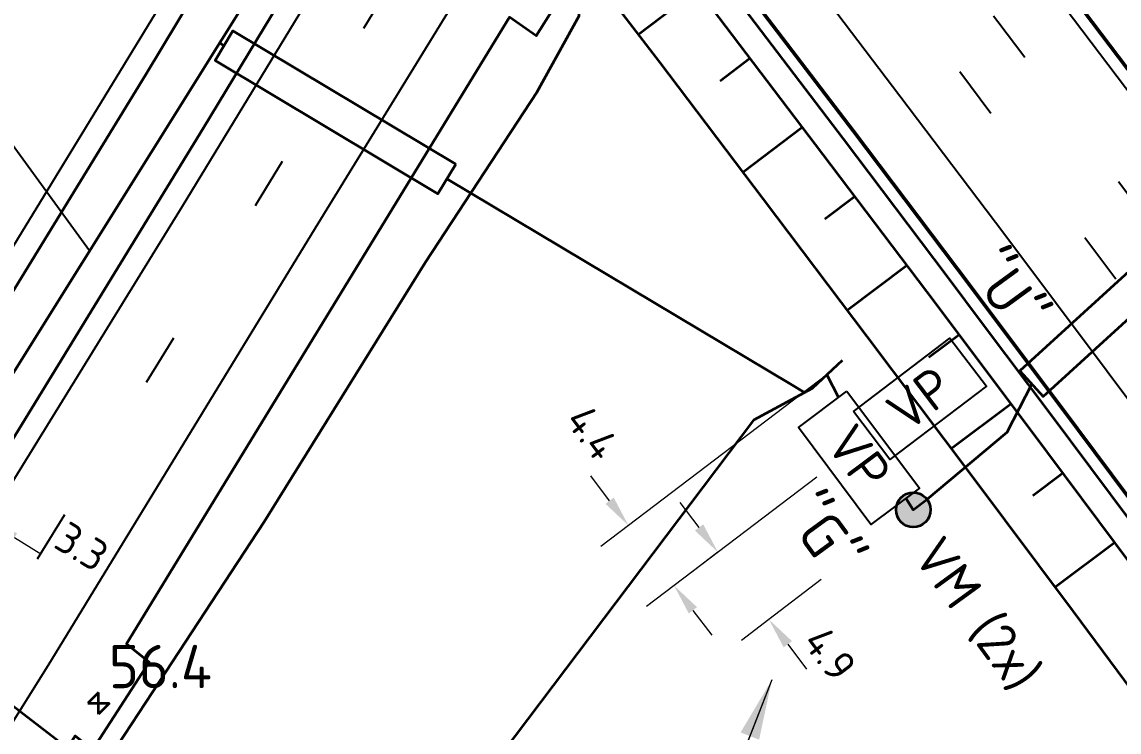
# Model space of a CAD drawing. Header units: metres. Extents: x 134219 to 139080, y 438661 to 444352.
# Drawn here: x 135406.8 to 135470.2, y 443037.3 to 443078.3 of the extents above; entities that cross this region are included whole.
import ezdxf
from ezdxf.enums import TextEntityAlignment as Align

# ---------------------------------------------------------------- set-up
doc = ezdxf.new("R2010")
doc.units = ezdxf.units.M
doc.linetypes.add('13strp', pattern=[4, 1, -3])
doc.linetypes.add('39strp', pattern=[12, 3, -9])
doc.layers.get('DEFPOINTS').update_dxf_attribs({"color": 193})
for name, color, linetype, lineweight in [('N-WE-AM-AANPIJLING-G', 7, 'Continuous', 18), ('N-WE-KL-ET-T18', 1, 'Continuous', 18), ('N-WE-KL-ET-T25', 7, 'Continuous', 25), ('N-WE-KL-ET_LS_HULPSTUK_MOF-G', 10, 'Continuous', 35), ('N-WE-KL-ET_LS_OV_ARMATUUR-T18', 1, 'Continuous', 25), ('N-WE-KL-ET_LS_OV_KABEL-G', 10, 'KL-LS-OV-N', 35), ('N-WE-KL-ET_LS_OV_KABEL-M', 7, 'Continuous', 18), ('N-WE-KL-ET_LS_OV_KABEL-T25', 7, 'Continuous', 25), ('N-WE-KL-ET_LS_OV_KAST-S', 10, 'Continuous', 25), ('N-WE-KL-ET_LS_OV_MANTELBUIS-G', 10, 'Continuous', 35), ('Utd-geleiderail-nw', 8, 'glm a2ee v014$0$f2m40080', 35), ('Utd-ondergr-bs', 8, 'Continuous', 35), ('Utd-ondergr-nw', 8, '13strp', 35)]:
    doc.layers.add(name, color=color, linetype=linetype, lineweight=lineweight)
for name, color, linetype in [('N-WE-KL-ET_LS_OV_ARMATUUR-T25', 2, 'Continuous'), ('Utd-weg-bs', 8, 'Continuous'), ('Utd-weg-nw', 8, 'Continuous')]:
    doc.layers.add(name, color=color, linetype=linetype)
doc.styles.add('dtm a2ee v011$0$rtw_iso', font='NLCS-ISO.ttf')
doc.styles.add('ISO18', font='NLCS-ISO.ttf')
doc.styles.add('ISO25', font='NLCS-ISO.ttf')
doc.styles.add('NLCS-ISO', font='NLCS-ISO.ttf')
doc.styles.add('NLCS_18', font='NLCS-ISO.ttf', dxfattribs={"height": 1.799999952316284})
doc.linetypes.add('glm a2ee v014$0$f2m40080', pattern='A,2,-1,[160,RTW.shx,S=0.5,R=0,X=0,Y=0],-1', length=4)
doc.linetypes.add('KL-LS-OV-N', pattern='A,4,-1,[103,NLCS.SHX,S=0.75,R=0,X=0,Y=0],-1,4,-1.5,["0V",Standard,S=1,R=0,X=0,Y=-0.5],-3', length=14.5)
doc.dimstyles.new('NLCS_t18_pijl_Dimension_l3_h1', dxfattribs={"dimtxt": 1.799999952316284, "dimasz": 1.8, "dimexe": 2, "dimexo": 2, "dimgap": 0.7, "dimtad": 1, "dimdec": 1, "dimzin": 0, "dimdsep": 46, "dimtxsty": 'NLCS_18', "dimcen": 2.5, "dimdle": 2, "dimclrd": 256, "dimclre": 256, "dimclrt": 256, "dimadec": 1, "dimazin": 0, "dimtfac": 1, "dimtdec": 1, "dimtofl": 0, "dimtmove": 1, "dimatfit": 0, "dimfxl": 0, "dimtolj": 1, "dimtzin": 0, "dimlwd": 18, "dimlwe": 18, "dimarcsym": 0})
doc.dimstyles.new('UTD', dxfattribs={"dimtxt": 1.8, "dimasz": 1.8, "dimexe": 0, "dimexo": 0, "dimgap": 0.5, "dimtad": 1, "dimdec": 1, "dimzin": 1, "dimdsep": 46, "dimtxsty": 'ISO18', "dimcen": 2.5, "dimclrd": 256, "dimclre": 256, "dimclrt": 1, "dimadec": 0, "dimazin": 0, "dimtfac": 1, "dimtdec": 1, "dimtmove": 0, "dimatfit": 3, "dimfxl": 0, "dimlwd": -1, "dimlwe": -1, "dimarcsym": 0})

# ---------------------------------------------------------------- blocks, each defined once
blk = doc.blocks.new('SKL-ET_HULP_MOF_VERBINDINGSMOF-SO')
at = {"ltscale": 10}
h = blk.add_hatch(color=256, dxfattribs=at)
edge = h.paths.add_edge_path()
edge.add_arc((0, 0), 1, 0, 360)
blk.add_circle((0, 0), 1)
at = {"layer": 'N-WE-KL-ET_LS_OV_ARMATUUR-T18', "style": 'ISO18', "flags": 1}
for tag, p in [('OMSCHRIJVING_LEGENDA', (0, -8.430527452961542)), ('LOCATIE', (0, -12.21503754873993)), ('MASTNUMMER', (0, -15.99954764451832)), ('VAN', (0, -19.7840577402967)), ('NAAR', (0, -23.56856783607509)), ('VOEDINGSPUNT', (0, -27.35307793185348)), ('GROEPSNUMMER', (0, -31.13758802763186)), ('OVERIGE_OPMERKING(EN)_1', (0, -34.92209812335204)), ('OVERIGE_OPMERKING(EN)_2', (0, -38.70660821913043))]:
    blk.add_attdef(tag, p, '', height=1.8, dxfattribs=at)
at = {"layer": 'N-WE-KL-ET_LS_OV_ARMATUUR-T25', "style": 'ISO25'}
blk.add_attdef('SOORT_MOF', (0, 2.714740897936281), '', height=2.25, dxfattribs=at)
blk = doc.blocks.new('r')
at = {"color": 0, "linetype": 'ByBlock'}
blk.add_lwpolyline([(-3.499999999999986, 1.750000000000028), (3.500000000000014, 1.750000000000028), (3.500000000000014, -1.749999999999972), (-3.499999999999986, -1.749999999999972), (-3.499999999999986, 1.750000000000028)], dxfattribs=at)
blk = doc.blocks.new('SKL-ET_OV_KAST_VOEDINGSPUNT-SO')
blk.add_blockref('r', (-2.131628207280301e-14, -2.886579864025407e-14))
at = {"layer": 'N-WE-KL-ET-T18', "linetype": 'ByBlock', "style": 'NLCS-ISO', "flags": 1}
for tag, p in [('OMSCHRIJVING_LEGENDA', (-7.105427357601002e-15, -8.430527452786919)), ('LOCATIE', (-7.105427357601002e-15, -12.21503754856531)), ('BPS-CODERING', (-7.105427357601002e-15, -15.99954764434369)), ('VOEDINGSPUNT', (-7.105427357601002e-15, -19.78405774012208)), ('GROEPSNUMMER', (-7.105427357601002e-15, -23.56856783590047)), ('POSITIE_X', (-7.105427357601002e-15, -27.35307793167885)), ('POSITIE_Y', (-7.105427357601002e-15, -31.13758802745724)), ('OVERIGE_OPMERKING(EN)_1', (-7.105427357601002e-15, -34.92209812323563)), ('OVERIGE_OPMERKING(EN)_2', (-7.105427357601002e-15, -38.70660821901402))]:
    blk.add_attdef(tag, p, '', height=1.8, dxfattribs=at)
at = {"layer": 'N-WE-KL-ET-T25', "linetype": 'ByBlock', "style": 'NLCS-ISO'}
for tag, p in [('KASTNAAM', (-7.105427357601002e-15, 5.268917656096164)), ('SOORT_KAST', (-7.105427357601002e-15, -4.440892098500626e-16))]:
    blk.add_attdef(tag, text='', height=2.5, dxfattribs=at).set_placement(p, align=Align.MIDDLE_CENTER)
blk = doc.blocks.new('*D160')
at = {"layer": 'DEFPOINTS', "color": 0, "transparency": 16777216}
for p in [(135441.8377853155, 443049.1984556682), (135441.8377853152, 443049.1984556679), (135444.4721867741, 443045.7302420093)]:
    blk.add_point(p, dxfattribs=at)
at = {"layer": 'N-WE-KL-ET_LS_OV_KABEL-M', "linetype": 'Continuous', "lineweight": 18, "transparency": 16777216}
for p, q in [((135440.7490129556, 443050.6318344556), (135439.660240596, 443052.0652132433)), ((135445.5609591335, 443044.2968632214), (135446.6497314931, 443042.8634844338))]:
    blk.add_line(p, q, dxfattribs=at)
at = {"layer": 'N-WE-KL-ET_LS_OV_KABEL-M', "lineweight": 18, "transparency": 16777216}
for p, q in [((135441.8377853152, 443049.1984556679), (135440.2451422178, 443047.9887086017)), ((135444.4721867739, 443045.7302420092), (135442.8795436764, 443044.5204949429))]:
    blk.add_line(p, q, dxfattribs=at)
at = {"layer": 'N-WE-KL-ET_LS_OV_KABEL-M', "transparency": 16777216}
for points in [[(135440.9879094202, 443050.8132965156), (135440.510116491, 443050.4503723957), (135441.8377853152, 443049.1984556679)], [(135445.799855598, 443044.4783252814), (135445.3220626688, 443044.1154011615), (135444.4721867739, 443045.7302420092)]]:
    blk.add_solid(points, dxfattribs=at)
at = {"layer": 'N-WE-KL-ET_LS_OV_KABEL-M', "transparency": 16777216, "insert": (135439.7609004007, 443054.5778746865), "char_height": 1.799999952316284, "attachment_point": 5, "rotation": 307.2197419634583, "style": 'NLCS_18'}
blk.add_mtext('\\A1;4.4', dxfattribs=at)
blk = doc.blocks.new('*D161')
at = {"layer": 'DEFPOINTS', "color": 0, "transparency": 16777216}
for p in [(135447.006297093, 443047.655113017), (135449.9555521074, 443043.7723917671), (135449.955552107, 443043.7723917668)]:
    blk.add_point(p, dxfattribs=at)
at = {"layer": 'N-WE-KL-ET_LS_OV_KABEL-M', "linetype": 'Continuous', "lineweight": 18, "transparency": 16777216}
for p, q in [((135445.9175247331, 443049.0884918043), (135444.8287523735, 443050.521870592)), ((135451.0443244666, 443042.3390129791), (135452.1330968262, 443040.9056341914))]:
    blk.add_line(p, q, dxfattribs=at)
at = {"layer": 'N-WE-KL-ET_LS_OV_KABEL-M', "lineweight": 18, "transparency": 16777216}
for p, q in [((135447.0062970927, 443047.6551130167), (135445.4136539952, 443046.4453659505)), ((135449.955552107, 443043.7723917668), (135448.3629090096, 443042.5626447005))]:
    blk.add_line(p, q, dxfattribs=at)
at = {"layer": 'N-WE-KL-ET_LS_OV_KABEL-M', "transparency": 16777216}
for points in [[(135446.1564211976, 443049.2699538643), (135445.6786282684, 443048.9070297444), (135447.0062970927, 443047.6551130167)], [(135451.2832209312, 443042.520475039), (135450.805428002, 443042.1575509191), (135449.955552107, 443043.7723917668)]]:
    blk.add_solid(points, dxfattribs=at)
at = {"layer": 'N-WE-KL-ET_LS_OV_KABEL-M', "transparency": 16777216, "insert": (135453.4764294626, 443041.7823054653), "char_height": 1.799999952316284, "attachment_point": 5, "rotation": 307.2197419632867, "style": 'NLCS_18'}
blk.add_mtext('\\A1;4.9', dxfattribs=at)
blk = doc.blocks.new('SAL-AM_KILOMETRERING-SO (1)')
blk.add_lwpolyline([(10, 0), (19, 0), (37, 0)])
at = {"style": 'ISO25'}
blk.add_text('KM', height=2.25, dxfattribs=at).set_placement((21, 1))
blk.add_attdef('KM', (26, 1), '', height=2.25, dxfattribs=at)
blk = doc.blocks.new('BMB1')
blk.add_lwpolyline([(17, 1), (0, 1), (0, -1), (17, -1)], close=True)
at = {"flags": 13}
blk.add_attdef('LENGTE', text='', height=2.5, dxfattribs=at).set_placement((0, 0), align=Align.MIDDLE_LEFT)
blk = doc.blocks.new('dtm a2ee v011$0$hecto-flat-104')
at = {"layer": 'Utd-ondergr-bs'}
for p, q in [((0, 0.625), (-0.625, 0)), ((-0.625, 0), (0.625, 0)), ((0, -0.625), (0, 0.625)), ((0.625, 0), (0, -0.625))]:
    blk.add_line(p, q, dxfattribs=at)
blk = doc.blocks.new('*D550')
at = {"layer": 'DEFPOINTS', "color": 0, "transparency": 16777216}
for p in [(135401.9894458561, 443051.1720711559), (135404.813874521, 443049.439500138), (135404.8138745208, 443049.4395001379)]:
    blk.add_point(p, dxfattribs=at)
at = {"layer": 'N-WE-KL-ET_LS_OV_KABEL-M', "linetype": 'Continuous', "lineweight": 18, "transparency": 16777216}
for p, q in [((135400.4551193949, 443052.1132631184), (135398.9207929337, 443053.0544550811)), ((135406.348200982, 443048.4983081751), (135407.8825274431, 443047.5571162124))]:
    blk.add_line(p, q, dxfattribs=at)
at = {"layer": 'N-WE-KL-ET_LS_OV_KABEL-M', "lineweight": 18, "transparency": 16777216}
for p, q in [((135401.989445856, 443051.1720711557), (135400.9436770086, 443049.4672639767)), ((135404.8138745208, 443049.4395001379), (135403.7681056734, 443047.7346929588))]:
    blk.add_line(p, q, dxfattribs=at)
at = {"layer": 'N-WE-KL-ET_LS_OV_KABEL-M', "transparency": 16777216}
for points in [[(135400.611984722, 443052.3689841953), (135400.2982540678, 443051.8575420416), (135401.989445856, 443051.1720711557)], [(135406.5050663091, 443048.754029252), (135406.1913356549, 443048.2425870983), (135404.8138745208, 443049.4395001379)]]:
    blk.add_solid(points, dxfattribs=at)
at = {"layer": 'N-WE-KL-ET_LS_OV_KABEL-M', "transparency": 16777216, "insert": (135410.2511497675, 443047.9811926259), "char_height": 1.799999952316284, "attachment_point": 5, "rotation": 328.47406741973566, "style": 'NLCS_18'}
blk.add_mtext('\\A1;3.3', dxfattribs=at)

msp = doc.modelspace()

# ---------------------------------------------------------------- linework, layer by layer
at = {"layer": 'N-WE-KL-ET_LS_OV_KABEL-G', "extrusion": (0.8478762710875621, -0.5301941426747854, 0), "elevation": -120099.0024281353, "flags": 128}
msp.add_lwpolyline([(447503.0132037133, 0), (447434.7513115641, -0.06589519898526185)], dxfattribs=at)
at = {"layer": 'N-WE-KL-ET_LS_OV_KABEL-G', "extrusion": (0.5127874582617157, 0.8585155925488419, 0), "elevation": 449829.339474644, "flags": 128}
msp.add_lwpolyline([(110945.741704651, 2.31947464147556), (110945.4278333797, 2.271937450399272)], dxfattribs=at)
at = {"layer": 'N-WE-KL-ET_LS_OV_KABEL-G', "extrusion": (0.5127874581657382, 0.8585155926061688, 0), "elevation": 449829.3394870472, "flags": 128}
msp.add_lwpolyline([(110930.4269830915, 4.884981308350689e-15), (110907.2150540171, -3.515549234790254)], dxfattribs=at)
at = {"layer": 'N-WE-KL-ET_LS_OV_KABEL-G', "flags": 128}
for points, elevation in [([(135454.195526781, 443058.737597669), (135452.454440538, 443057.118065413), (135449.061221147, 443055.283430305), (135434.571832962, 443036.095135264), (135434.579459565, 443036.067651175), (135426.570736965, 443026.759209845), (135426.57607676, 443026.75730065)], 0.8257604032714949), ([(135453.3022541615, 443057.9066889035), (135453.968416548, 443056.5963215113)], 0.9009587381843644), ([(135451.2701475366, 443057.3308611541), (135452.0198279476, 443056.8830804548)], -3.515549234790254), ([(135457.8717753677, 443050.7748945397), (135458.2993642582, 443050.1102224382), (135459.072107904, 443050.712948319), (135463.717995986, 443054.593523222), (135465.139689977, 443057.369665547)], 0.9009587381843644)]:
    msp.add_lwpolyline(points, dxfattribs=dict(at, elevation=elevation))
at = {"layer": 'N-WE-KL-ET_LS_OV_KABEL-M'}
for points, elevation in [([(135453.3022541615, 443057.9066889035), (135441.8377853152, 443049.198455668)], 0.9009587381843644), ([(135452.9826203072, 443046.0717059575), (135449.9555521071, 443043.7723917668)], 0.828621575263298)]:
    msp.add_lwpolyline(points, dxfattribs=dict(at, elevation=elevation))
msp.add_lwpolyline([(135452.7253906662, 443051.9992480484), (135444.4721867739, 443045.7302420092)], dxfattribs=at)
at = {"layer": 'N-WE-KL-ET_LS_OV_KABEL-T25'}
msp.add_line((135388.8598833137, 443095.0615011702), (135410.6905916292, 443065.0867760506), dxfattribs=at)
at = {"layer": 'N-WE-KL-ET_LS_OV_MANTELBUIS-G', "linetype": 'Continuous'}
msp.add_lwpolyline([(135480.8143780671, 443070.338418393), (135479.4674226269, 443071.816833437), (135464.4566806889, 443058.1408358899), (135465.8036361291, 443056.662420846)], close=True, dxfattribs=at)
at = {"layer": 'Utd-geleiderail-nw', "linetype": 'Continuous', "flags": 128}
msp.add_lwpolyline([(135442.3233835736, 443087.1031485224), (135446.7098611892, 443081.4445064493), (135448.2210564083, 443079.4647634964), (135454.2373034661, 443071.5406552101), (135460.2337469249, 443063.6016568338), (135462.3438381326, 443060.7932501242), (135466.2065326737, 443055.6522319413), (135475.5410084089, 443043.1644817761), (135483.4067383653, 443031.2762482003), (135488.799704655, 443023.0809526283)], dxfattribs=at)
at = {"layer": 'Utd-ondergr-bs', "flags": 128}
for points in [[(135427.811, 443098.309), (135413.95, 443075.271), (135396.722, 443047.186), (135384.375, 443027.429), (135377.538, 443015.993), (135366.417, 442998.025), (135353.583, 442977.734), (135341.214, 442958.264), (135329.011, 442939.137), (135317.178, 442920.625), (135302.946, 442898.58), (135287.29, 442874.205), (135274.988, 442855.496), (135259.144, 442831.186), (135245.532, 442810.761), (135227.742, 442783.486), (135212.013, 442760.198), (135196.974, 442737.769), (135179.54, 442712.007)], [(135430.776, 443094.515), (135417.274, 443072.18), (135405.842, 443053.498), (135400.264, 443044.578), (135387.868, 443024.765), (135374.777, 443003.437), (135359.845, 442979.518), (135343.641, 442954.001), (135329.753, 442931.996), (135315.106, 442909.364), (135301.894, 442888.998), (135286.256, 442864.593), (135269.668, 442839.379), (135253.957, 442815.42), (135239.687, 442793.897), (135225.087, 442772.014), (135212.333, 442752.942), (135199.122, 442733.218), (135187.587, 442716.293)], [(135438.551, 443080.765), (135436.496, 443077.503), (135434.958, 443078.58), (135412.826, 443042.369), (135414.136, 443041.308), (135410.866, 443036.236), (135409.857, 443037.041), (135397.534, 443017.312), (135398.648, 443016.42), (135396.944, 443013.966), (135395.946, 443014.777), (135386.161, 442999.058), (135385.724, 442999.29), (135376.173, 442983.52), (135364.304, 442964.564), (135354.196, 442948.492), (135343.887, 442932.463), (135332.883, 442915.287)], [(135411.481, 443035.603), (135412.3, 443036.484), (135414.338, 443039.571), (135420.777, 443049.407), (135430.114, 443064.42), (135436.564, 443074.262), (135438.986, 443078.654), (135439.017, 443079.911), (135438.551, 443080.765)]]:
    msp.add_lwpolyline(points, dxfattribs=at)
msp.add_lwpolyline([(135374.041, 443036.497), (135385.359, 443054.875), (135410.6, 443035.451), (135399.232, 443017.066)], close=True, dxfattribs=at)
at = {"layer": 'Utd-ondergr-nw', "linetype": 'Continuous', "flags": 128}
for points in [[(135450.7616012054, 443101.6991939383), (135454.512675085, 443096.809516428), (135460.571695116, 443088.8703168412), (135466.6108482344, 443080.9159945301), (135472.6300966953, 443072.946599209), (135478.6294028785, 443064.962180687), (135484.6087292884, 443056.9627888664), (135490.5680385543, 443048.9484737433), (135496.5072934303, 443040.9192854075), (135502.4264567962, 443032.875274041), (135508.3254916574, 443024.816489919), (135514.2043611447, 443016.742983409), (135520.0630285153, 443008.6548049703), (135522.4008306644, 443005.4154367751), (135522.9847749568, 443004.6052295745), (135525.9014571525, 443000.5520051539), (135531.7196105662, 442992.4346346023), (135537.517452393, 442984.3027440492), (135543.2949463963, 442976.1563843188), (135549.0520564668, 442967.9956063257), (135554.7887466227, 442959.8204610749)], [(135450.8004186659, 443101.7635987956), (135454.5682680126, 443096.852053781), (135460.6273942132, 443088.9127150791), (135466.666653153, 443080.9582533878), (135472.6860070865, 443072.9887184226), (135478.685418393, 443065.0041599931), (135484.664849576, 443057.0046280026), (135490.6242632641, 443048.9901724483), (135496.5636222112, 443040.9608434205), (135502.482889296, 443032.9166911023), (135508.3820275233, 443024.8577657699), (135514.2610000235, 443016.7841177913), (135520.1197700529, 443008.695797627), (135522.4576131664, 443005.4563726698), (135523.0415676909, 443004.6461512723), (135525.9583009944, 443000.5928558288), (135531.776556357, 442992.4753430401), (135537.5744997768, 442984.3433099955), (135543.3520950166, 442976.1968075199), (135549.1093059665, 442968.0358865292), (135554.8460966438, 442959.8605980289)], [(135442.5433902947, 443088.0637655603), (135442.7428581206, 443087.8037511287), (135448.7794005425, 443079.8940041967), (135454.7961497535, 443071.9691906422), (135460.793068149, 443064.0293599954), (135466.7701182481, 443056.0745618803), (135472.7272626944, 443048.1048460141), (135478.6644642556, 443040.1202622077), (135484.5816858245, 443032.1208603647), (135490.4788904183, 443024.1066904812), (135496.3560411794, 443016.0778026459), (135502.2131013758, 443008.0342470393), (135508.0500344009, 442999.9760739335), (135510.379163827, 442996.7487230699), (135510.9609418164, 442995.9415215569), (135513.8668037736, 442991.9033336922), (135519.6633731396, 442983.8160767699), (135525.43970627, 442975.7143537119), (135531.1957670627, 442967.598215154), (135536.9315195426, 442959.4677118221), (135542.6469278609, 442951.3228945315), (135548.3419562968, 442943.1638141878), (135554.016569256, 442934.9905217848)], [(135442.5822077551, 443088.1281704177), (135442.7984510482, 443087.8462884817), (135448.8350996397, 443079.9364024345), (135454.8519546721, 443072.0114495), (135460.8489785402, 443064.0714792089), (135466.8261337626, 443056.1165411863), (135472.783382982, 443048.1466851504), (135478.7206889656, 443040.1619609126), (135484.6380146054, 443032.1624183777), (135490.5353229181, 443024.1481075425), (135496.4125770454, 443016.1190784968), (135502.2697402546, 443008.0753814216), (135508.1067759385, 443000.0170665903), (135510.4359463289, 442996.7896589646), (135511.0177345506, 442995.9824432547), (135513.9236476155, 442991.9441843671), (135519.7203189304, 442983.8567852077), (135525.4967536538, 442975.7549196582), (135531.252915683, 442967.6386383552), (135536.9887690422, 442959.5079920255), (135542.7042778821, 442951.3630314855), (135548.399406481, 442943.2038076415), (135554.0741192442, 442935.0303714882)], [(135441.3749020843, 443086.0028932727), (135447.0447715162, 443078.5736019319), (135453.0582251457, 443070.6531290717), (135459.0518588216, 443062.7176473445), (135465.0256350839, 443054.7672063473), (135470.9795165962, 443046.80185577), (135476.913466147, 443038.8216453961), (135482.8274466491, 443030.826625102), (135488.72142114, 443022.8168448564), (135494.5953527825, 443014.7923547205), (135500.4492048646, 443006.7532048473), (135506.2829407997, 442998.6994454814), (135508.6107944811, 442995.4738623494), (135509.1922538106, 442994.6671029686), (135512.0965241268, 442990.6311269589), (135517.8899185114, 442982.5482997068), (135523.6630877445, 442974.4510142426), (135529.4159957437, 442966.3393211743), (135535.1486065537, 442958.2132712001), (135540.8608843453, 442950.0729151075), (135546.5527934173, 442941.9183037741), (135552.2242981948, 442933.7494881658), (135557.8753632312, 442925.566519338), (135563.5059532073, 442917.3694484342)], [(135438.9535858149, 443082.0878575871), (135443.6232555468, 443075.9691387489), (135449.6302087174, 443068.0572278087), (135455.6173633595, 443060.1303242259), (135461.5846820534, 443052.1884775437), (135467.5321275035, 443044.2317373985), (135473.4596625381, 443036.26015352), (135479.3672501103, 443028.2737757306), (135485.2548532976, 443020.272653945), (135491.1224353025, 443012.2568381702), (135496.9699594526, 443004.2263785052), (135502.797389201, 442996.1813251401), (135505.1227265053, 442992.9592288182), (135505.7035572855, 442992.153341533), (135508.6046881262, 442988.1217283567), (135514.3918199328, 442980.0476385274), (135520.158748451, 442971.959106115), (135525.9054376375, 442963.8561816731), (135531.6318515757, 442955.7389158448), (135537.3379544752, 442947.6073593628), (135543.0237106734, 442939.4615630498), (135548.6890846339, 442931.3015778165), (135554.3340409483, 442923.1274546631)], [(135442.3955071114, 443077.5778708246), (135445.8156944657, 443080.1840749062)], [(135447.134734966, 443074.899594298), (135448.8464667543, 443076.2005432679)], [(135448.4464713274, 443069.6163584595), (135451.8732067674, 443072.2139469448)], [(135453.1788784495, 443066.926113913), (135454.8938788216, 443068.2227509421)], [(135454.4773810858, 443061.6396437791), (135457.9106429096, 443064.2286002166)], [(135459.2029372547, 443058.93744858), (135460.921195349, 443060.2297654566)], [(135460.4881981944, 443053.647777297), (135463.9279646584, 443056.2280852902)], [(135465.2068732334, 443050.9336488891), (135466.9283781679, 443052.2216374287)], [(135466.4788845883, 443045.6408096223), (135469.9251339081, 443048.2124528294)]]:
    msp.add_lwpolyline(points, dxfattribs=at)
at = {"layer": 'Utd-weg-bs', "linetype": '39strp', "flags": 128}
for points in [[(135424.854, 443102.731), (135410.369, 443079.023), (135395.246, 443054.324), (135378.13, 443026.577), (135361.304, 442999.561), (135345.576, 442974.367), (135328.325, 442947.262), (135312.897, 442923.077), (135295.111, 442895.519), (135282.183, 442875.594), (135265.757, 442850.313), (135248.705, 442824.32), (135232.227, 442799.403), (135218.458, 442778.666), (135200.158, 442751.47), (135184.186, 442727.698), (135170.084, 442706.97)], [(135434.33, 443090.731), (135420.388, 443067.876), (135403.752, 443040.905), (135389.095, 443017.258), (135371.607, 442989.427), (135355.865, 442964.279), (135338.904, 442937.605), (135323.443, 442913.359), (135303.366, 442882.249), (135283.881, 442852.09), (135265.084, 442823.551), (135244.739, 442792.731), (135224.15, 442761.93), (135207.618, 442737.335), (135196.664, 442721.128)]]:
    msp.add_lwpolyline(points, dxfattribs=at)
at = {"layer": 'Utd-weg-bs', "flags": 128}
for points in [[(135427.215, 443099.661), (135410.449, 443072.176), (135394.728, 443046.441), (135379.975, 443022.588), (135361.773, 442993.298), (135341.902, 442961.793), (135323.59, 442933.079), (135303.139, 442901.243), (135282.767, 442869.781), (135264.502, 442841.789), (135245.477, 442812.855), (135227.03, 442784.987), (135207.289, 442755.424), (135188.252, 442727.287), (135176.975, 442710.641)], [(135431.948, 443093.807), (135416.054, 443067.629), (135400.724, 443042.821), (135386.186, 443019.477), (135367.608, 442989.787), (135348.786, 442959.844), (135329.884, 442930.125), (135311.627, 442901.756), (135296.605, 442878.493), (135278.082, 442849.884), (135260.361, 442822.882), (135242.668, 442796.155), (135224.94, 442769.557), (135206.101, 442741.456), (135189.763, 442717.452)], [(135436.753, 443087.602), (135423.723, 443066.378), (135408.29, 443041.1), (135393.583, 443017.628), (135377.346, 442991.615), (135361.357, 442966.103), (135345.488, 442941.03), (135329.091, 442915.494), (135313.116, 442890.602), (135295.087, 442862.696), (135277.736, 442836.035), (135260.422, 442809.75), (135242.993, 442783.588), (135227.625, 442760.542), (135211.459, 442736.545), (135203.543, 442724.792)]]:
    msp.add_lwpolyline(points, dxfattribs=at)
at = {"layer": 'Utd-weg-nw', "linetype": 'Continuous', "flags": 128}
for points in [[(135450.3734266011, 443101.0551453644), (135453.9567458087, 443096.3841428984), (135460.0147041442, 443088.4463344626), (135466.0527990484, 443080.4934059524), (135472.0709927829, 443072.5254070734), (135478.0692477341, 443064.542387626), (135484.0475264129, 443056.5443975035), (135490.0057914551, 443048.5314866938), (135495.9440056217, 443040.5037052772), (135501.8621317986, 443032.4611034275), (135507.7601329978, 443024.4037314109), (135513.6379723567, 443016.3316395859), (135519.4956131387, 443008.2448784031), (135521.8330056451, 443005.0060778282), (135522.4168476154, 443004.1960125967), (135525.3330187338, 443000.1434984047), (135531.1501526581, 442992.0275502243), (135536.9469785545, 442983.8970845866), (135542.7234601929, 442975.752152307), (135548.4795614704, 442967.5928042912), (135554.2152464112, 442959.419091535)], [(135444.4399005049, 443091.2104028782), (135445.4589697278, 443089.8820046593), (135451.5006992902, 443081.9654609608), (135457.5226186337, 443074.0338376933), (135463.5246901212, 443066.0871844293), (135469.5068762398, 443058.1255508357), (135475.4691396007, 443050.1489866723), (135481.4114429399, 443042.1575417928), (135487.3337491181, 443034.1512661438), (135493.2360211209, 443026.1302097642), (135499.118222059, 443018.0944227859), (135504.9803151687, 443010.0439554323), (135510.8222638119, 443001.9788580189), (135513.1533946356, 442998.7487339249), (135513.7356725411, 442997.9408387917), (135516.6440314765, 442993.8991809526), (135522.4455817765, 442985.8049747312), (135528.2268784522, 442977.6962899436), (135533.9878853704, 442969.573177269), (135539.7285665251, 442961.4356874768), (135545.4488860367, 442953.2838714261), (135551.1488081535, 442945.1177800662), (135556.828297251, 442936.9374644348)]]:
    msp.add_lwpolyline(points, dxfattribs=at)
at = {"layer": 'Utd-weg-nw', "linetype": '39strp', "flags": 128}
for points in [[(135448.377100064, 443097.742895556), (135451.097680959, 443094.196507603), (135457.1501791466, 443086.2658536583), (135463.182831806, 443078.3200932671), (135469.1956012331, 443070.3592760904), (135475.1884498481, 443062.3834518834), (135481.1613401957, 443054.3926704949), (135487.1142349453, 443046.3869818673), (135493.0470968915, 443038.3664360361), (135498.9598889538, 443030.3310831296), (135504.8525741772, 443022.2809733688), (135510.7251157327, 443014.2161570669), (135516.5774769166, 443006.136684629), (135518.9127626887, 443002.9008032439), (135519.4960784316, 443002.0914681389), (135522.4096211519, 442998.0426065517), (135528.2215119876, 442989.9339734229), (135534.0131130995, 442981.8108359217), (135539.78438829, 442973.6732448175), (135545.5353014888, 442965.5212509704), (135551.2658167525, 442957.3549053302), (135556.9758982656, 442949.1742589366), (135562.66551034, 442940.9793629186), (135568.3346174156, 442932.7702684942), (135573.9831840607, 442924.5470269704), (135579.6111749715, 442916.3096897422), (135585.2185549734, 442908.0583082931), (135590.80528902, 442899.7929341941), (135596.3713421943, 442891.5136191039), (135601.9166797086, 442883.2204147681), (135607.4412669044, 442874.9133730192), (135612.9450692533, 442866.5925457762), (135618.4280523562, 442858.2579850441), (135623.8901819448, 442849.9097429142), (135629.3314238806, 442841.5478715627), (135634.7517441559, 442833.1724232513), (135640.1511088938, 442824.7834503266), (135645.5294843482, 442816.3810052198), (135650.8868369043, 442807.9651404459), (135656.2231330787, 442799.5359086041), (135661.5383395195, 442791.0933623771), (135666.8324230067, 442782.6375545308), (135672.0718794466, 442774.2224458751), (135672.1054301411, 442774.1684105256), (135677.3803653741, 442765.6728200053), (135682.655300607, 442757.177229485), (135687.9302358399, 442748.6816389647), (135693.2051710728, 442740.1860484444), (135698.4801063057, 442731.6904579242), (135703.7550415387, 442723.1948674038), (135709.0299767716, 442714.6992768836), (135714.3049120045, 442706.2036863632), (135719.5798472374, 442697.7080958429), (135724.8547824703, 442689.2125053226), (135730.1297177032, 442680.7169148023), (135735.4046529362, 442672.2213242821), (135740.679588169, 442663.7257337617), (135745.954523402, 442655.2301432415), (135751.2294586349, 442646.7345527211), (135756.5043938678, 442638.2389622009), (135761.7793291007, 442629.7433716806), (135767.0542643336, 442621.2477811603), (135772.3291995665, 442612.75219064), (135777.6041347994, 442604.2566001197), (135782.8790700324, 442595.7610095994), (135788.1540052653, 442587.265419079), (135793.4289404982, 442578.7698285588), (135798.7038757311, 442570.2742380385), (135803.978810964, 442561.7786475182), (135809.2537461969, 442553.2830569979), (135814.5286814299, 442544.7874664776), (135819.8036166628, 442536.2918759573), (135825.0785518957, 442527.796285437), (135830.3534871286, 442519.3006949167), (135835.6284223615, 442510.8051043964), (135840.9033575944, 442502.3095138761), (135846.1782928273, 442493.8139233558), (135851.4532280602, 442485.3183328355), (135855.1298579176, 442479.3969062429)], [(135446.4362270419, 443094.5226526867), (135448.3180345774, 443092.0696399547), (135454.3652242878, 443084.1459417652), (135460.392585876, 443076.2071503786), (135466.4000816709, 443068.2533154124), (135472.3876741257, 443060.2844865782), (135478.3553258179, 443052.300713681), (135484.3029994497, 443044.3020466193), (135490.2306578483, 443036.2885353849), (135496.1382639657, 443028.2602300621), (135502.0257808795, 443020.2171808279), (135507.8931717926, 443012.1594379513), (135513.740400034, 443004.0870517931), (135516.0736375921, 443000.8540085092), (135516.656441725, 443000.0453832495), (135519.5674290584, 442996.0000728056), (135525.374222447, 442987.8985515326), (135531.1607439072, 442979.7825386085), (135536.9269572733, 442971.6520847584), (135542.6728265067, 442963.5072407975), (135548.3983156954, 442955.348057631), (135554.1033890554, 442947.174586254), (135559.7880109299, 442938.9868777505), (135565.45214579, 442930.7849832937), (135571.0957582349, 442922.5689541454), (135576.7188129921, 442914.3388416558), (135582.3212749175, 442906.094697263), (135587.9031089956, 442897.8365724929), (135593.4642803401, 442889.5645189588), (135599.0047541937, 442881.278588361), (135604.5244959283, 442872.9788324865), (135610.0234710457, 442864.6653032087), (135615.5016451773, 442856.3380524872), (135620.9589840845, 442847.9971323674), (135621.2865298279, 442847.4937738693)]]:
    msp.add_lwpolyline(points, dxfattribs=at)

# ---------------------------------------------------------------- block references
at = {"layer": 'N-WE-AM-AANPIJLING-G', "extrusion": (-0.007027076060653566, -0.02291253446344247, 0.9997127767346476)}
ref = msp.add_blockref('SAL-AM_KILOMETRERING-SO (1)', (-406.9916119604168, 463160.0804875389, -11101.65367712331), dxfattribs=dict(at, rotation=265.6512863114806))
ref.add_attrib('KM', '74.592', (-407.9659804724506, 463134.0795143651, -11101.65367712329), dxfattribs={"layer": 'N-WE-KL-ET_LS_OV_ARMATUUR-T25', "extrusion": (-0.007027076060653581, -0.02291253446344244, 0.9997127767346476), "height": 2.25, "rotation": 265.6512863118222, "style": 'ISO25'})
at = {"layer": 'N-WE-KL-ET_LS_HULPSTUK_MOF-G'}
ref = msp.add_blockref('SKL-ET_HULP_MOF_VERBINDINGSMOF-SO', (135458.2993642582, 443050.1102224382, 0.828621575263298), dxfattribs=at)
ref.add_attrib('SOORT_MOF', 'VM', dxfattribs={"layer": 'N-WE-KL-ET_LS_OV_ARMATUUR-T25', "height": 2.25, "rotation": 306.0659960422107, "style": 'ISO25'}).set_placement((135459.1067310481, 443048.1086137569, 0.828621575263298), align=Align.MIDDLE_LEFT)
ref = msp.add_blockref('SKL-ET_HULP_MOF_VERBINDINGSMOF-SO', (135458.2993642582, 443050.1102224382, 0.828621575263298), dxfattribs=at)
ref.add_attrib('SOORT_MOF', 'VM (2x)', dxfattribs={"layer": 'N-WE-KL-ET_LS_OV_ARMATUUR-T25', "height": 2.25, "rotation": 306.0659960422107, "style": 'ISO25'}).set_placement((135459.1067310481, 443048.1086137569, 0.828621575263298), align=Align.MIDDLE_LEFT)
at = {"layer": 'N-WE-KL-ET_LS_OV_KAST-S'}
ref = msp.add_blockref('SKL-ET_OV_KAST_VOEDINGSPUNT-SO', (135458.679423692, 443056.5218394545), dxfattribs=dict(at, rotation=37.21974196343026))
ref.add_attrib('KASTNAAM', '"U"', dxfattribs={"layer": 'N-WE-KL-ET_LS_OV_ARMATUUR-T25', "height": 2.5, "rotation": 306.0659960422107, "style": 'ISO25'}).set_placement((135463.7248386436, 443062.7547050705), align=Align.MIDDLE_CENTER)
ref.add_attrib('SOORT_KAST', 'VP', dxfattribs={"layer": 'N-WE-KL-ET_LS_OV_ARMATUUR-T25', "height": 2.25, "rotation": 37.21974196422927, "style": 'ISO25'}).set_placement((135458.679423692, 443056.5218394545), align=Align.MIDDLE_CENTER)
at = {"layer": 'N-WE-KL-ET_LS_OV_KAST-S', "extrusion": (0.009119549780268747, -0.001283395607434557, 0.9999575924545602)}
ref = msp.add_blockref('SKL-ET_OV_KAST_VOEDINGSPUNT-SO', (135449.5216600552, 443054.3341360649, 666.6776039123511), dxfattribs=dict(at, rotation=306.7593201651606))
ref.add_attrib('KASTNAAM', '"G"', dxfattribs={"layer": 'N-WE-KL-ET_LS_OV_ARMATUUR-T25', "extrusion": (0.00911954978026875, -0.001283395607434558, 0.9999575924545602), "height": 2.5, "rotation": 306.0659960422107, "style": 'ISO25'}).set_placement((135447.4734421864, 443049.8909408186, 666.4924454058711), align=Align.MIDDLE_CENTER)
ref.add_attrib('SOORT_KAST', 'VP', dxfattribs={"layer": 'N-WE-KL-ET_LS_OV_ARMATUUR-T25', "extrusion": (0.00911954978026875, -0.001283395607434558, 0.9999575924545602), "height": 2.250000000000001, "rotation": 306.7593201636699, "style": 'ISO25'}).set_placement((135449.5216600552, 443054.3341360653, 666.6776039123498), align=Align.MIDDLE_CENTER)
at = {"layer": 'N-WE-KL-ET_LS_OV_MANTELBUIS-G', "xscale": 0.882399999999997, "rotation": 329.1503200473568}
msp.add_blockref('BMB1', (135418.4639237903, 443076.9258693655), dxfattribs=at)
at = {"layer": 'Utd-ondergr-bs'}
msp.add_blockref('dtm a2ee v011$0$hecto-flat-104', (135411.215, 443038.931), dxfattribs=at)

# ---------------------------------------------------------------- texts
at = {"layer": 'Utd-ondergr-bs', "color": 7, "style": 'dtm a2ee v011$0$rtw_iso'}
msp.add_text('56.4', height=2.5, dxfattribs=at).set_placement((135411.8064120671, 443039.7992056338))

# ---------------------------------------------------------------- dimensions: what is measured, and where the dimension line sits
at = {"layer": 'N-WE-KL-ET_LS_OV_KABEL-M'}
for base, p1, p2, angle, picture, middle in [((135441.8377853152, 443049.1984556679), (135444.4721867741, 443045.7302420094), (135441.8377853155, 443049.1984556682), 127.21974196392149, '*D160', (135438.4867859418, 443053.6100770478)), ((135404.8138745208, 443049.4395001379), (135401.9894458561, 443051.1720711559), (135404.8138745209, 443049.439500138), 328.4740674188777, '*D550', (135409.4145347021, 443046.617346903)), ((135449.955552107, 443043.7723917668), (135447.006297093, 443047.6551130171), (135449.9555521074, 443043.7723917671), 307.21974196328665, '*D161', (135452.2023150036, 443040.8145078268))]:
    dim = msp.add_linear_dim(base=base, p1=p1, p2=p2, angle=angle, dimstyle='NLCS_t18_pijl_Dimension_l3_h1', dxfattribs=at)
    dim.commit()
    dim.dimension.update_dxf_attribs({"geometry": picture, "text_midpoint": middle, "dimtype": 161})

# ---------------------------------------------------------------- leaders
at = {"layer": 'N-WE-AM-AANPIJLING-G'}
msp.add_leader([(135450.1282993, 443040.290989202, 1.340998010651674), (135440.2793158775, 443015.1597094574, 0.6957818206609802)], dimstyle='UTD', override={"dimasz": 3.5, "dimfxl": 0}, dxfattribs=at)

doc.saveas('drawing.dxf')
